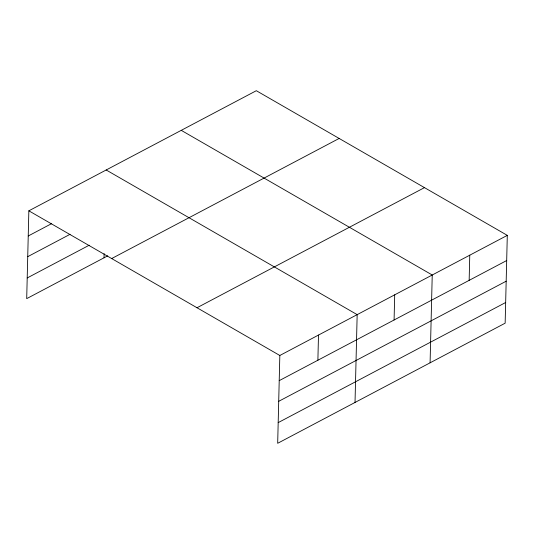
<?xml version="1.0" encoding="UTF-8"?>
<svg xmlns="http://www.w3.org/2000/svg" width="534" height="534" viewBox="0 0 534 534"><rect width="100%" height="100%" fill="white"/><g stroke="black" fill="none" stroke-linecap="round" stroke-linejoin="round"><path stroke-width="0.8" d="M507.3 235.367L279.829 355.484L277.68 443.293L505.151 323.183L507.3 235.367L256.32 90.707L28.849 210.817L26.7 298.633L107.721 255.853M104.043 257.795L104.143 253.657M317.884 360.23L318.498 335.065M355.023 402.456L357.166 314.639L106.186 169.979M394.085 319.993L394.699 294.821M430.09 362.82L432.233 275.003L181.253 130.343M469.152 280.357L469.766 255.185M28.229 235.988L51.578 223.659M27.728 256.66L70.047 234.313M27.207 277.96L89.225 245.213M111.673 258.556L339.143 138.446M197.006 307.744L424.477 187.628M279.215 380.649L506.686 260.539M278.708 401.321L506.179 281.211M278.187 422.621L505.658 302.511M28.849 210.817L279.829 355.484"/></g></svg>
